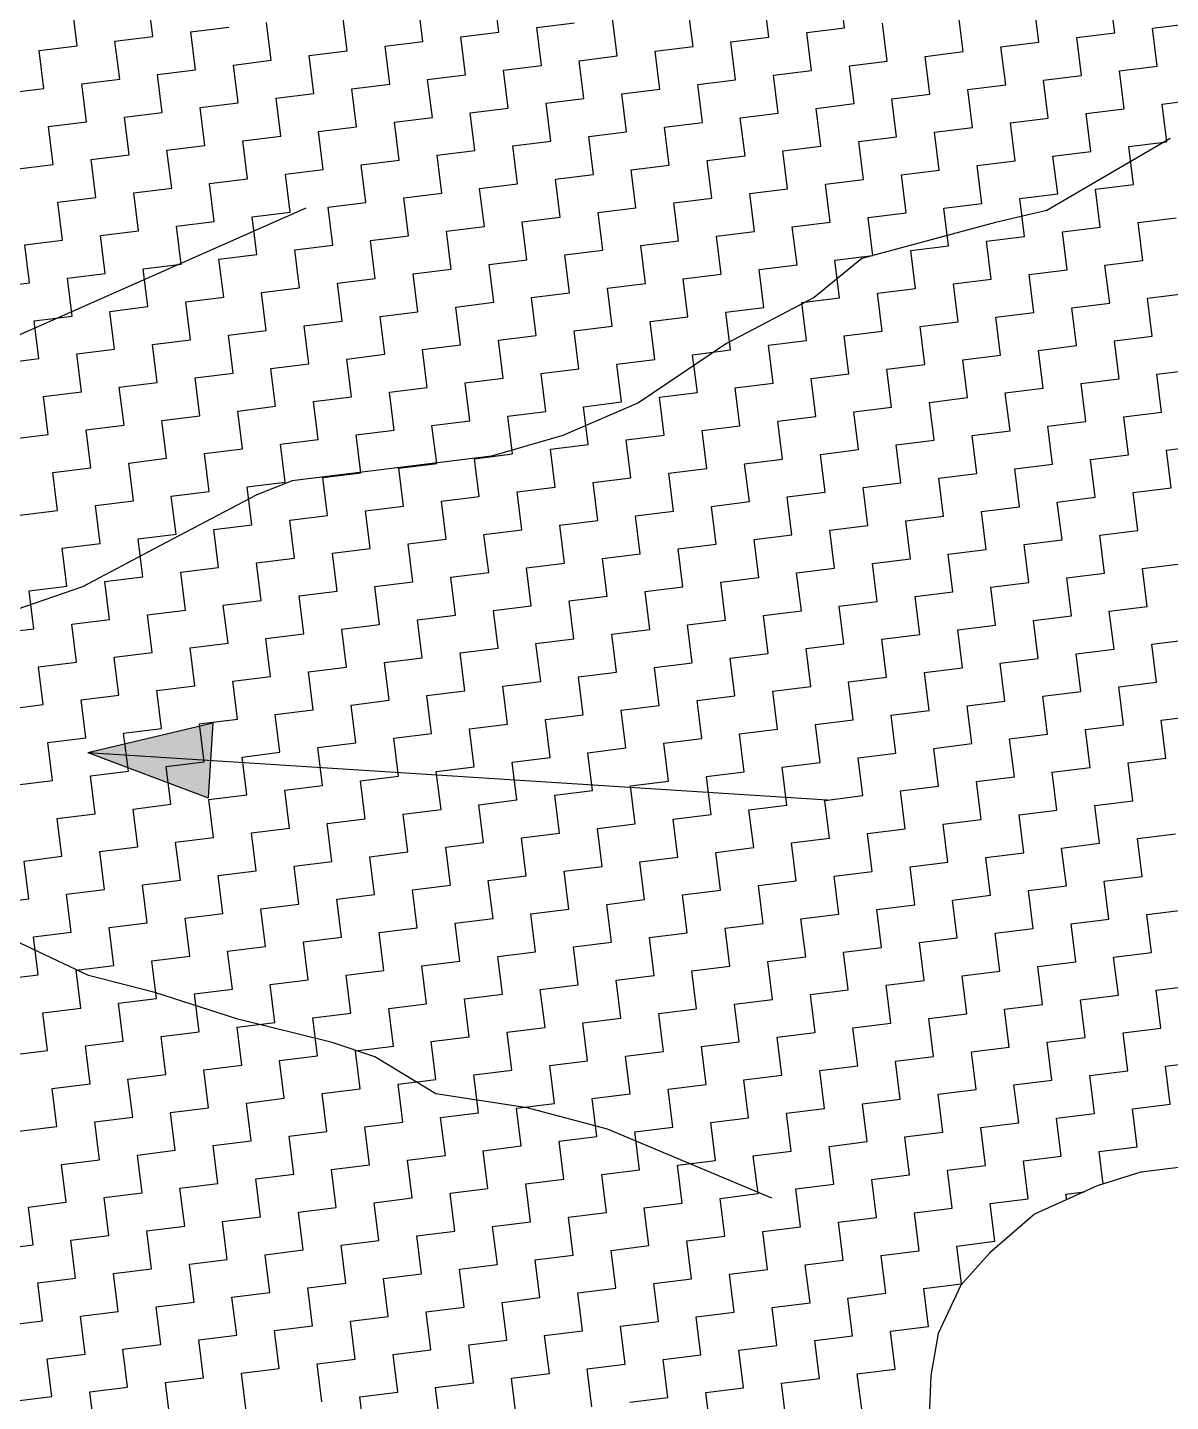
# Model space of a CAD drawing. Header units: metres. Extents: x 286056 to 292206, y 2024114 to 2027347.
# Drawn here: x 291487.5 to 291777.4, y 2026242.4 to 2026590.8 of the extents above; entities that cross this region are included whole.
import ezdxf

# ---------------------------------------------------------------- set-up
doc = ezdxf.new("R2010")
doc.units = ezdxf.units.M
doc.header["$LTSCALE"] = 0.3
doc.header["$MEASUREMENT"] = 0
doc.layers.add('LINE_WATER', color=4, linetype='Continuous')
doc.layers.add('POLY_HATCH', color=12, linetype='Continuous')

# ---------------------------------------------------------------- blocks, each defined once
blk = doc.blocks.new('13')
h = blk.add_hatch(color=256)
h.paths.add_polyline_path([(693.962, 360.019), (694.191, 361.23), (690.006, 360.768)])
h.paths.add_polyline_path([(690.006, 360.768), (693.733, 358.809), (693.962, 360.019)])
for points in [[(676.059, 370.556), (699.284, 377.568)], [(690.006, 360.768), (694.191, 361.23)], [(694.191, 361.23), (693.733, 358.809)], [(690.006, 360.768), (713.843, 356.257)], [(690.006, 360.768), (693.733, 358.809)]]:
    blk.add_lwpolyline(points)
at = {"layer": 'LINE_WATER'}
for p, q in [((727.625, 376.344), (723.328, 374.512)), ((723.328, 374.512), (721.621, 374.322)), ((721.621, 374.322), (717.134, 373.691)), ((717.134, 373.691), (715.428, 372.617)), ((715.428, 372.617), (712.394, 371.48)), ((712.394, 371.48), (709.298, 369.901)), ((709.298, 369.901), (706.706, 369.143)), ((706.706, 369.143), (704.305, 368.764)), ((697.732, 368.764), (696.531, 368.448)), ((704.305, 368.764), (697.732, 368.764)), ((696.531, 368.448), (693.182, 367.185)), ((693.182, 367.185), (690.5, 366.172)), ((690.5, 366.172), (686.076, 365.225)), ((689.132, 353.525), (687.046, 354.852)), ((691.217, 352.704), (689.132, 353.525)), ((693.809, 351.504), (691.217, 352.704)), ((696.779, 350.367), (693.809, 351.504)), ((698.106, 349.735), (696.779, 350.367)), ((699.939, 348.282), (698.106, 349.735)), ((702.846, 347.461), (699.939, 348.282)), ((705.374, 346.451), (702.846, 347.461)), ((710.43, 343.545), (705.374, 346.451))]:
    blk.add_line(p, q, dxfattribs=at)
at = {"layer": 'POLY_HATCH', "linetype": 'Continuous'}
for p, q in [((692.5, 383.75), (692.5, 385)), ((695, 383.75), (695, 385)), ((691.25, 383.75), (692.5, 383.75)), ((691.25, 382.5), (691.25, 383.75)), ((693.75, 383.75), (695, 383.75)), ((693.75, 382.5), (693.75, 383.75)), ((696.25, 383.75), (697.5, 383.75)), ((696.25, 382.5), (696.25, 383.75)), ((698.75, 382.5), (698.75, 383.75)), ((701.25, 382.5), (701.25, 383.75)), ((703.75, 382.5), (703.75, 383.75)), ((706.25, 382.5), (706.25, 383.75)), ((690, 382.5), (691.25, 382.5)), ((692.5, 382.5), (693.75, 382.5)), ((692.5, 381.25), (692.5, 382.5)), ((695, 382.5), (696.25, 382.5)), ((695, 381.25), (695, 382.5)), ((697.5, 382.5), (698.75, 382.5)), ((697.5, 381.25), (697.5, 382.5)), ((700, 382.5), (701.25, 382.5)), ((700, 381.25), (700, 382.5)), ((702.5, 382.5), (703.75, 382.5)), ((702.5, 381.25), (702.5, 382.5)), ((705, 382.5), (706.25, 382.5)), ((705, 381.25), (705, 382.5)), ((707.5, 382.5), (708.75, 382.5)), ((707.5, 381.25), (707.5, 382.5)), ((710, 381.25), (710, 382.5)), ((712.5, 381.25), (712.5, 382.5)), ((715, 381.25), (715, 382.5)), ((717.5, 381.25), (717.5, 382.5)), ((691.25, 381.25), (692.5, 381.25)), ((691.25, 380), (691.25, 381.25)), ((693.75, 381.25), (695, 381.25)), ((693.75, 380), (693.75, 381.25)), ((696.25, 381.25), (697.5, 381.25)), ((696.25, 380), (696.25, 381.25)), ((698.75, 381.25), (700, 381.25)), ((698.75, 380), (698.75, 381.25)), ((701.25, 381.25), (702.5, 381.25)), ((701.25, 380), (701.25, 381.25)), ((703.75, 381.25), (705, 381.25)), ((703.75, 380), (703.75, 381.25)), ((706.25, 381.25), (707.5, 381.25)), ((706.25, 380), (706.25, 381.25)), ((708.75, 381.25), (710, 381.25)), ((708.75, 380), (708.75, 381.25)), ((711.25, 381.25), (712.5, 381.25)), ((711.25, 380), (711.25, 381.25)), ((713.75, 381.25), (715, 381.25)), ((713.75, 380), (713.75, 381.25)), ((716.25, 381.25), (717.5, 381.25)), ((716.25, 380), (716.25, 381.25)), ((718.75, 380), (718.75, 381.25)), ((721.25, 380), (721.25, 381.25)), ((723.75, 380), (723.75, 381.25)), ((726.25, 380), (726.25, 381.25)), ((690, 380), (691.25, 380)), ((692.5, 380), (693.75, 380)), ((692.5, 378.75), (692.5, 380)), ((695, 380), (696.25, 380)), ((695, 378.75), (695, 380)), ((697.5, 380), (698.75, 380)), ((697.5, 378.75), (697.5, 380)), ((700, 380), (701.25, 380)), ((700, 378.75), (700, 380)), ((702.5, 380), (703.75, 380)), ((702.5, 378.75), (702.5, 380)), ((705, 380), (706.25, 380)), ((705, 378.75), (705, 380)), ((707.5, 380), (708.75, 380)), ((707.5, 378.75), (707.5, 380)), ((710, 380), (711.25, 380)), ((710, 378.75), (710, 380)), ((712.5, 380), (713.75, 380)), ((712.5, 378.75), (712.5, 380)), ((715, 380), (716.25, 380)), ((715, 378.75), (715, 380)), ((717.5, 380), (718.75, 380)), ((717.5, 378.75), (717.5, 380)), ((720, 380), (721.25, 380)), ((720, 378.75), (720, 380)), ((722.5, 380), (723.75, 380)), ((722.5, 378.75), (722.5, 380)), ((725, 380), (726.25, 380)), ((725, 378.75), (725, 380)), ((727.5, 380), (728.75, 380)), ((727.5, 378.75), (727.5, 380)), ((691.25, 378.75), (692.5, 378.75)), ((691.25, 377.5), (691.25, 378.75)), ((693.75, 378.75), (695, 378.75)), ((693.75, 377.5), (693.75, 378.75)), ((696.25, 378.75), (697.5, 378.75)), ((696.25, 377.5), (696.25, 378.75)), ((698.75, 378.75), (700, 378.75)), ((698.75, 377.5), (698.75, 378.75)), ((701.25, 378.75), (702.5, 378.75)), ((701.25, 377.5), (701.25, 378.75)), ((703.75, 378.75), (705, 378.75)), ((703.75, 377.5), (703.75, 378.75)), ((706.25, 378.75), (707.5, 378.75)), ((706.25, 377.5), (706.25, 378.75)), ((708.75, 378.75), (710, 378.75)), ((708.75, 377.5), (708.75, 378.75)), ((711.25, 378.75), (712.5, 378.75)), ((711.25, 377.5), (711.25, 378.75)), ((713.75, 378.75), (715, 378.75)), ((713.75, 377.5), (713.75, 378.75)), ((716.25, 378.75), (717.5, 378.75)), ((716.25, 377.5), (716.25, 378.75)), ((718.75, 378.75), (720, 378.75)), ((718.75, 377.5), (718.75, 378.75)), ((721.25, 378.75), (722.5, 378.75)), ((721.25, 377.5), (721.25, 378.75)), ((723.75, 378.75), (725, 378.75)), ((723.75, 377.5), (723.75, 378.75)), ((726.25, 378.75), (727.5, 378.75)), ((726.25, 377.5), (726.25, 378.75)), ((690, 377.5), (691.25, 377.5)), ((690, 376.25), (690, 377.5)), ((692.5, 377.5), (693.75, 377.5)), ((692.5, 376.25), (692.5, 377.5)), ((695, 377.5), (696.25, 377.5)), ((695, 376.25), (695, 377.5)), ((697.5, 377.5), (698.75, 377.5)), ((697.5, 376.25), (697.5, 377.5)), ((700, 377.5), (701.25, 377.5)), ((700, 376.25), (700, 377.5)), ((702.5, 377.5), (703.75, 377.5)), ((702.5, 376.25), (702.5, 377.5)), ((705, 377.5), (706.25, 377.5)), ((705, 376.25), (705, 377.5)), ((707.5, 377.5), (708.75, 377.5)), ((707.5, 376.25), (707.5, 377.5)), ((710, 377.5), (711.25, 377.5)), ((710, 376.25), (710, 377.5)), ((712.5, 377.5), (713.75, 377.5)), ((712.5, 376.25), (712.5, 377.5)), ((715, 377.5), (716.25, 377.5)), ((715, 376.25), (715, 377.5)), ((717.5, 377.5), (718.75, 377.5)), ((717.5, 376.25), (717.5, 377.5)), ((720, 377.5), (721.25, 377.5)), ((720, 376.25), (720, 377.5)), ((722.5, 377.5), (723.75, 377.5)), ((722.5, 376.25), (722.5, 377.5)), ((725, 377.5), (726.25, 377.5)), ((725, 376.25), (725, 377.5)), ((727.5, 377.5), (728.75, 377.5)), ((727.5, 376.25), (727.5, 377.5)), ((688.75, 376.25), (690, 376.25)), ((691.25, 376.25), (692.5, 376.25)), ((691.25, 375), (691.25, 376.25)), ((693.75, 376.25), (695, 376.25)), ((693.75, 375), (693.75, 376.25)), ((696.25, 376.25), (697.5, 376.25)), ((696.25, 375), (696.25, 376.25)), ((698.75, 376.25), (700, 376.25)), ((698.75, 375), (698.75, 376.25)), ((701.25, 376.25), (702.5, 376.25)), ((701.25, 375), (701.25, 376.25)), ((703.75, 376.25), (705, 376.25)), ((703.75, 375), (703.75, 376.25)), ((706.25, 376.25), (707.5, 376.25)), ((706.25, 375), (706.25, 376.25)), ((708.75, 376.25), (710, 376.25)), ((708.75, 375), (708.75, 376.25)), ((711.25, 376.25), (712.5, 376.25)), ((711.25, 375), (711.25, 376.25)), ((713.75, 376.25), (715, 376.25)), ((713.75, 375), (713.75, 376.25)), ((716.25, 376.25), (717.5, 376.25)), ((716.25, 375), (716.25, 376.25)), ((718.75, 376.25), (720, 376.25)), ((718.75, 375), (718.75, 376.25)), ((721.25, 376.25), (722.5, 376.25)), ((721.25, 375), (721.25, 376.25)), ((723.75, 376.25), (725, 376.25)), ((723.75, 375), (723.75, 376.25)), ((726.25, 376.25), (727.5, 376.25)), ((726.25, 375), (726.25, 376.25)), ((690, 375), (691.25, 375)), ((690, 373.75), (690, 375)), ((692.5, 375), (693.75, 375)), ((692.5, 373.75), (692.5, 375)), ((695, 375), (696.25, 375)), ((695, 373.75), (695, 375)), ((697.5, 375), (698.75, 375)), ((697.5, 373.75), (697.5, 375)), ((700, 375), (701.25, 375)), ((700, 373.75), (700, 375)), ((702.5, 375), (703.75, 375)), ((702.5, 373.75), (702.5, 375)), ((705, 375), (706.25, 375)), ((705, 373.75), (705, 375)), ((707.5, 375), (708.75, 375)), ((707.5, 373.75), (707.5, 375)), ((710, 375), (711.25, 375)), ((710, 373.75), (710, 375)), ((712.5, 375), (713.75, 375)), ((712.5, 373.75), (712.5, 375)), ((715, 375), (716.25, 375)), ((715, 373.75), (715, 375)), ((717.5, 375), (718.75, 375)), ((717.5, 373.75), (717.5, 375)), ((720, 375), (721.25, 375)), ((720, 373.75), (720, 375)), ((722.5, 375), (723.75, 375)), ((722.5, 373.75), (722.5, 375)), ((725, 375), (726.25, 375)), ((725, 373.75), (725, 375)), ((688.75, 373.75), (690, 373.75)), ((691.25, 373.75), (692.5, 373.75)), ((691.25, 372.5), (691.25, 373.75)), ((693.75, 373.75), (695, 373.75)), ((693.75, 372.5), (693.75, 373.75)), ((696.25, 373.75), (697.5, 373.75)), ((696.25, 372.5), (696.25, 373.75)), ((698.75, 373.75), (700, 373.75)), ((698.75, 372.5), (698.75, 373.75)), ((701.25, 373.75), (702.5, 373.75)), ((701.25, 372.5), (701.25, 373.75)), ((703.75, 373.75), (705, 373.75)), ((703.75, 372.5), (703.75, 373.75)), ((706.25, 373.75), (707.5, 373.75)), ((706.25, 372.5), (706.25, 373.75)), ((708.75, 373.75), (710, 373.75)), ((708.75, 372.5), (708.75, 373.75)), ((711.25, 373.75), (712.5, 373.75)), ((711.25, 372.5), (711.25, 373.75)), ((713.75, 373.75), (715, 373.75)), ((713.75, 372.5), (713.75, 373.75)), ((716.25, 373.75), (717.5, 373.75)), ((716.25, 372.5), (716.25, 373.75)), ((718.75, 373.75), (720, 373.75)), ((718.75, 372.5), (718.75, 373.75)), ((721.25, 373.75), (722.5, 373.75)), ((721.25, 372.5), (721.25, 373.75)), ((723.75, 373.75), (725, 373.75)), ((723.75, 372.5), (723.75, 373.75)), ((726.25, 373.75), (727.5, 373.75)), ((726.25, 372.5), (726.25, 373.75)), ((690, 372.5), (691.25, 372.5)), ((690, 371.25), (690, 372.5)), ((692.5, 372.5), (693.75, 372.5)), ((692.5, 371.25), (692.5, 372.5)), ((695, 372.5), (696.25, 372.5)), ((695, 371.25), (695, 372.5)), ((697.5, 372.5), (698.75, 372.5)), ((697.5, 371.25), (697.5, 372.5)), ((700, 372.5), (701.25, 372.5)), ((700, 371.25), (700, 372.5)), ((702.5, 372.5), (703.75, 372.5)), ((702.5, 371.25), (702.5, 372.5)), ((705, 372.5), (706.25, 372.5)), ((705, 371.25), (705, 372.5)), ((707.5, 372.5), (708.75, 372.5)), ((707.5, 371.25), (707.5, 372.5)), ((710, 372.5), (711.25, 372.5)), ((710, 371.25), (710, 372.5)), ((712.5, 372.5), (713.75, 372.5)), ((712.5, 371.25), (712.5, 372.5)), ((715, 372.5), (716.25, 372.5)), ((715, 371.25), (715, 372.5)), ((717.5, 372.5), (718.75, 372.5)), ((717.5, 371.25), (717.5, 372.5)), ((720, 372.5), (721.25, 372.5)), ((720, 371.25), (720, 372.5)), ((722.5, 372.5), (723.75, 372.5)), ((722.5, 371.25), (722.5, 372.5)), ((725, 372.5), (726.25, 372.5)), ((725, 371.25), (725, 372.5)), ((688.75, 371.25), (690, 371.25)), ((691.25, 371.25), (692.5, 371.25)), ((691.25, 370), (691.25, 371.25)), ((693.75, 371.25), (695, 371.25)), ((693.75, 370), (693.75, 371.25)), ((696.25, 371.25), (697.5, 371.25)), ((696.25, 370), (696.25, 371.25)), ((698.75, 371.25), (700, 371.25)), ((698.75, 370), (698.75, 371.25)), ((701.25, 371.25), (702.5, 371.25)), ((701.25, 370), (701.25, 371.25)), ((703.75, 371.25), (705, 371.25)), ((703.75, 370), (703.75, 371.25)), ((706.25, 371.25), (707.5, 371.25)), ((706.25, 370), (706.25, 371.25)), ((708.75, 371.25), (710, 371.25)), ((708.75, 370), (708.75, 371.25)), ((711.25, 371.25), (712.5, 371.25)), ((711.25, 370), (711.25, 371.25)), ((713.75, 371.25), (715, 371.25)), ((713.75, 370), (713.75, 371.25)), ((716.25, 371.25), (717.5, 371.25)), ((716.25, 370), (716.25, 371.25)), ((718.75, 371.25), (720, 371.25)), ((718.75, 370), (718.75, 371.25)), ((721.25, 371.25), (722.5, 371.25)), ((721.25, 370), (721.25, 371.25)), ((723.75, 371.25), (725, 371.25)), ((723.75, 370), (723.75, 371.25)), ((726.25, 371.25), (727.5, 371.25)), ((726.25, 370), (726.25, 371.25)), ((690, 370), (691.25, 370)), ((690, 368.75), (690, 370)), ((692.5, 370), (693.75, 370)), ((692.5, 368.75), (692.5, 370)), ((695, 370), (696.25, 370)), ((695, 368.75), (695, 370)), ((697.5, 370), (698.75, 370)), ((697.5, 368.75), (697.5, 370)), ((700, 370), (701.25, 370)), ((700, 368.75), (700, 370)), ((702.5, 370), (703.75, 370)), ((702.5, 368.75), (702.5, 370)), ((705, 370), (706.25, 370)), ((705, 368.75), (705, 370)), ((707.5, 370), (708.75, 370)), ((707.5, 368.75), (707.5, 370)), ((710, 370), (711.25, 370)), ((710, 368.75), (710, 370)), ((712.5, 370), (713.75, 370)), ((712.5, 368.75), (712.5, 370)), ((715, 370), (716.25, 370)), ((715, 368.75), (715, 370)), ((717.5, 370), (718.75, 370)), ((717.5, 368.75), (717.5, 370)), ((720, 370), (721.25, 370)), ((720, 368.75), (720, 370)), ((722.5, 370), (723.75, 370)), ((722.5, 368.75), (722.5, 370)), ((725, 370), (726.25, 370)), ((725, 368.75), (725, 370)), ((688.75, 368.75), (690, 368.75)), ((691.25, 368.75), (692.5, 368.75)), ((691.25, 367.5), (691.25, 368.75)), ((693.75, 368.75), (695, 368.75)), ((693.75, 367.5), (693.75, 368.75)), ((696.25, 368.75), (697.5, 368.75)), ((696.25, 367.5), (696.25, 368.75)), ((698.75, 368.75), (700, 368.75)), ((698.75, 367.5), (698.75, 368.75)), ((701.25, 368.75), (702.5, 368.75)), ((701.25, 367.5), (701.25, 368.75)), ((703.75, 368.75), (705, 368.75)), ((703.75, 367.5), (703.75, 368.75)), ((706.25, 368.75), (707.5, 368.75)), ((706.25, 367.5), (706.25, 368.75)), ((708.75, 368.75), (710, 368.75)), ((708.75, 367.5), (708.75, 368.75)), ((711.25, 368.75), (712.5, 368.75)), ((711.25, 367.5), (711.25, 368.75)), ((713.75, 368.75), (715, 368.75)), ((713.75, 367.5), (713.75, 368.75)), ((716.25, 368.75), (717.5, 368.75)), ((716.25, 367.5), (716.25, 368.75)), ((718.75, 368.75), (720, 368.75)), ((718.75, 367.5), (718.75, 368.75)), ((721.25, 368.75), (722.5, 368.75)), ((721.25, 367.5), (721.25, 368.75)), ((723.75, 368.75), (725, 368.75)), ((723.75, 367.5), (723.75, 368.75)), ((726.25, 368.75), (727.5, 368.75)), ((726.25, 367.5), (726.25, 368.75)), ((690, 367.5), (691.25, 367.5)), ((690, 366.25), (690, 367.5)), ((692.5, 367.5), (693.75, 367.5)), ((692.5, 366.25), (692.5, 367.5)), ((695, 367.5), (696.25, 367.5)), ((695, 366.25), (695, 367.5)), ((697.5, 367.5), (698.75, 367.5)), ((697.5, 366.25), (697.5, 367.5)), ((700, 367.5), (701.25, 367.5)), ((700, 366.25), (700, 367.5)), ((702.5, 367.5), (703.75, 367.5)), ((702.5, 366.25), (702.5, 367.5)), ((705, 367.5), (706.25, 367.5)), ((705, 366.25), (705, 367.5)), ((707.5, 367.5), (708.75, 367.5)), ((707.5, 366.25), (707.5, 367.5)), ((710, 367.5), (711.25, 367.5)), ((710, 366.25), (710, 367.5)), ((712.5, 367.5), (713.75, 367.5)), ((712.5, 366.25), (712.5, 367.5)), ((715, 367.5), (716.25, 367.5)), ((715, 366.25), (715, 367.5)), ((717.5, 367.5), (718.75, 367.5)), ((717.5, 366.25), (717.5, 367.5)), ((720, 367.5), (721.25, 367.5)), ((720, 366.25), (720, 367.5)), ((722.5, 367.5), (723.75, 367.5)), ((722.5, 366.25), (722.5, 367.5)), ((725, 367.5), (726.25, 367.5)), ((725, 366.25), (725, 367.5)), ((688.75, 366.25), (690, 366.25)), ((688.75, 365), (688.75, 366.25)), ((691.25, 366.25), (692.5, 366.25)), ((691.25, 365), (691.25, 366.25)), ((693.75, 366.25), (695, 366.25)), ((693.75, 365), (693.75, 366.25)), ((696.25, 366.25), (697.5, 366.25)), ((696.25, 365), (696.25, 366.25)), ((698.75, 366.25), (700, 366.25)), ((698.75, 365), (698.75, 366.25)), ((701.25, 366.25), (702.5, 366.25)), ((701.25, 365), (701.25, 366.25)), ((703.75, 366.25), (705, 366.25)), ((703.75, 365), (703.75, 366.25)), ((706.25, 366.25), (707.5, 366.25)), ((706.25, 365), (706.25, 366.25)), ((708.75, 366.25), (710, 366.25)), ((708.75, 365), (708.75, 366.25)), ((711.25, 366.25), (712.5, 366.25)), ((711.25, 365), (711.25, 366.25)), ((713.75, 366.25), (715, 366.25)), ((713.75, 365), (713.75, 366.25)), ((716.25, 366.25), (717.5, 366.25)), ((716.25, 365), (716.25, 366.25)), ((718.75, 366.25), (720, 366.25)), ((718.75, 365), (718.75, 366.25)), ((721.25, 366.25), (722.5, 366.25)), ((721.25, 365), (721.25, 366.25)), ((723.75, 366.25), (725, 366.25)), ((723.75, 365), (723.75, 366.25)), ((726.25, 366.25), (727.5, 366.25)), ((726.25, 365), (726.25, 366.25)), ((687.5, 365), (688.75, 365)), ((690, 365), (691.25, 365)), ((690, 363.75), (690, 365)), ((692.5, 365), (693.75, 365)), ((692.5, 363.75), (692.5, 365)), ((695, 365), (696.25, 365)), ((695, 363.75), (695, 365)), ((697.5, 365), (698.75, 365)), ((697.5, 363.75), (697.5, 365)), ((700, 365), (701.25, 365)), ((700, 363.75), (700, 365)), ((702.5, 365), (703.75, 365)), ((702.5, 363.75), (702.5, 365)), ((705, 365), (706.25, 365)), ((705, 363.75), (705, 365)), ((707.5, 365), (708.75, 365)), ((707.5, 363.75), (707.5, 365)), ((710, 365), (711.25, 365)), ((710, 363.75), (710, 365)), ((712.5, 365), (713.75, 365)), ((712.5, 363.75), (712.5, 365)), ((715, 365), (716.25, 365)), ((715, 363.75), (715, 365)), ((717.5, 365), (718.75, 365)), ((717.5, 363.75), (717.5, 365)), ((720, 365), (721.25, 365)), ((720, 363.75), (720, 365)), ((722.5, 365), (723.75, 365)), ((722.5, 363.75), (722.5, 365)), ((725, 365), (726.25, 365)), ((725, 363.75), (725, 365)), ((688.75, 363.75), (690, 363.75)), ((688.75, 362.5), (688.75, 363.75)), ((691.25, 363.75), (692.5, 363.75)), ((691.25, 362.5), (691.25, 363.75)), ((693.75, 363.75), (695, 363.75)), ((693.75, 362.5), (693.75, 363.75)), ((696.25, 363.75), (697.5, 363.75)), ((696.25, 362.5), (696.25, 363.75)), ((698.75, 363.75), (700, 363.75)), ((698.75, 362.5), (698.75, 363.75)), ((701.25, 363.75), (702.5, 363.75)), ((701.25, 362.5), (701.25, 363.75)), ((703.75, 363.75), (705, 363.75)), ((703.75, 362.5), (703.75, 363.75)), ((706.25, 363.75), (707.5, 363.75)), ((706.25, 362.5), (706.25, 363.75)), ((708.75, 363.75), (710, 363.75)), ((708.75, 362.5), (708.75, 363.75)), ((711.25, 363.75), (712.5, 363.75)), ((711.25, 362.5), (711.25, 363.75)), ((713.75, 363.75), (715, 363.75)), ((713.75, 362.5), (713.75, 363.75)), ((716.25, 363.75), (717.5, 363.75)), ((716.25, 362.5), (716.25, 363.75)), ((718.75, 363.75), (720, 363.75)), ((718.75, 362.5), (718.75, 363.75)), ((721.25, 363.75), (722.5, 363.75)), ((721.25, 362.5), (721.25, 363.75)), ((723.75, 363.75), (725, 363.75)), ((723.75, 362.5), (723.75, 363.75)), ((687.5, 362.5), (688.75, 362.5)), ((690, 362.5), (691.25, 362.5)), ((690, 361.25), (690, 362.5)), ((692.5, 362.5), (693.75, 362.5)), ((692.5, 361.25), (692.5, 362.5)), ((695, 362.5), (696.25, 362.5)), ((695, 361.25), (695, 362.5)), ((697.5, 362.5), (698.75, 362.5)), ((697.5, 361.25), (697.5, 362.5)), ((700, 362.5), (701.25, 362.5)), ((700, 361.25), (700, 362.5)), ((702.5, 362.5), (703.75, 362.5)), ((702.5, 361.25), (702.5, 362.5)), ((705, 362.5), (706.25, 362.5)), ((705, 361.25), (705, 362.5)), ((707.5, 362.5), (708.75, 362.5)), ((707.5, 361.25), (707.5, 362.5)), ((710, 362.5), (711.25, 362.5)), ((710, 361.25), (710, 362.5)), ((712.5, 362.5), (713.75, 362.5)), ((712.5, 361.25), (712.5, 362.5)), ((715, 362.5), (716.25, 362.5)), ((715, 361.25), (715, 362.5)), ((717.5, 362.5), (718.75, 362.5)), ((717.5, 361.25), (717.5, 362.5)), ((720, 362.5), (721.25, 362.5)), ((720, 361.25), (720, 362.5)), ((722.5, 362.5), (723.75, 362.5)), ((722.5, 361.25), (722.5, 362.5)), ((725, 362.5), (726.25, 362.5)), ((725, 361.25), (725, 362.5)), ((688.75, 361.25), (690, 361.25)), ((688.75, 360), (688.75, 361.25)), ((691.25, 361.25), (692.5, 361.25)), ((691.25, 360), (691.25, 361.25)), ((693.75, 361.25), (695, 361.25)), ((693.75, 360), (693.75, 361.25)), ((696.25, 361.25), (697.5, 361.25)), ((696.25, 360), (696.25, 361.25)), ((698.75, 361.25), (700, 361.25)), ((698.75, 360), (698.75, 361.25)), ((701.25, 361.25), (702.5, 361.25)), ((701.25, 360), (701.25, 361.25)), ((703.75, 361.25), (705, 361.25)), ((703.75, 360), (703.75, 361.25)), ((706.25, 361.25), (707.5, 361.25)), ((706.25, 360), (706.25, 361.25)), ((708.75, 361.25), (710, 361.25)), ((708.75, 360), (708.75, 361.25)), ((711.25, 361.25), (712.5, 361.25)), ((711.25, 360), (711.25, 361.25)), ((713.75, 361.25), (715, 361.25)), ((713.75, 360), (713.75, 361.25)), ((716.25, 361.25), (717.5, 361.25)), ((716.25, 360), (716.25, 361.25)), ((718.75, 361.25), (720, 361.25)), ((718.75, 360), (718.75, 361.25)), ((721.25, 361.25), (722.5, 361.25)), ((721.25, 360), (721.25, 361.25)), ((723.75, 361.25), (725, 361.25)), ((723.75, 360), (723.75, 361.25)), ((687.5, 360), (688.75, 360)), ((690, 360), (691.25, 360)), ((690, 358.75), (690, 360)), ((692.5, 360), (693.75, 360)), ((692.5, 358.75), (692.5, 360)), ((695, 360), (696.25, 360)), ((695, 358.75), (695, 360)), ((697.5, 360), (698.75, 360)), ((697.5, 358.75), (697.5, 360)), ((700, 360), (701.25, 360)), ((700, 358.75), (700, 360)), ((702.5, 360), (703.75, 360)), ((702.5, 358.75), (702.5, 360)), ((705, 360), (706.25, 360)), ((705, 358.75), (705, 360)), ((707.5, 360), (708.75, 360)), ((707.5, 358.75), (707.5, 360)), ((710, 360), (711.25, 360)), ((710, 358.75), (710, 360)), ((712.5, 360), (713.75, 360)), ((712.5, 358.75), (712.5, 360)), ((715, 360), (716.25, 360)), ((715, 358.75), (715, 360)), ((717.5, 360), (718.75, 360)), ((717.5, 358.75), (717.5, 360)), ((720, 360), (721.25, 360)), ((720, 358.75), (720, 360)), ((722.5, 360), (723.75, 360)), ((722.5, 358.75), (722.5, 360)), ((725, 360), (726.25, 360)), ((725, 358.75), (725, 360)), ((688.75, 358.75), (690, 358.75)), ((688.75, 357.5), (688.75, 358.75)), ((691.25, 358.75), (692.5, 358.75)), ((691.25, 357.5), (691.25, 358.75)), ((693.75, 358.75), (695, 358.75)), ((693.75, 357.5), (693.75, 358.75)), ((696.25, 358.75), (697.5, 358.75)), ((696.25, 357.5), (696.25, 358.75)), ((698.75, 358.75), (700, 358.75)), ((698.75, 357.5), (698.75, 358.75)), ((701.25, 358.75), (702.5, 358.75)), ((701.25, 357.5), (701.25, 358.75)), ((703.75, 358.75), (705, 358.75)), ((703.75, 357.5), (703.75, 358.75)), ((706.25, 358.75), (707.5, 358.75)), ((706.25, 357.5), (706.25, 358.75)), ((708.75, 358.75), (710, 358.75)), ((708.75, 357.5), (708.75, 358.75)), ((711.25, 358.75), (712.5, 358.75)), ((711.25, 357.5), (711.25, 358.75)), ((713.75, 358.75), (715, 358.75)), ((713.75, 357.5), (713.75, 358.75)), ((716.25, 358.75), (717.5, 358.75)), ((716.25, 357.5), (716.25, 358.75)), ((718.75, 358.75), (720, 358.75)), ((718.75, 357.5), (718.75, 358.75)), ((721.25, 358.75), (722.5, 358.75)), ((721.25, 357.5), (721.25, 358.75)), ((723.75, 358.75), (725, 358.75)), ((723.75, 357.5), (723.75, 358.75)), ((687.5, 357.5), (688.75, 357.5)), ((687.5, 356.25), (687.5, 357.5)), ((690, 357.5), (691.25, 357.5)), ((690, 356.25), (690, 357.5)), ((692.5, 357.5), (693.75, 357.5)), ((692.5, 356.25), (692.5, 357.5)), ((695, 357.5), (696.25, 357.5)), ((695, 356.25), (695, 357.5)), ((697.5, 357.5), (698.75, 357.5)), ((697.5, 356.25), (697.5, 357.5)), ((700, 357.5), (701.25, 357.5)), ((700, 356.25), (700, 357.5)), ((702.5, 357.5), (703.75, 357.5)), ((702.5, 356.25), (702.5, 357.5)), ((705, 357.5), (706.25, 357.5)), ((705, 356.25), (705, 357.5)), ((707.5, 357.5), (708.75, 357.5)), ((707.5, 356.25), (707.5, 357.5)), ((710, 357.5), (711.25, 357.5)), ((710, 356.25), (710, 357.5)), ((712.5, 357.5), (713.75, 357.5)), ((712.5, 356.25), (712.5, 357.5)), ((715, 357.5), (716.25, 357.5)), ((715, 356.25), (715, 357.5)), ((717.5, 357.5), (718.75, 357.5)), ((717.5, 356.25), (717.5, 357.5)), ((720, 357.5), (721.25, 357.5)), ((720, 356.25), (720, 357.5)), ((722.5, 357.5), (723.75, 357.5)), ((722.5, 356.25), (722.5, 357.5)), ((725, 357.5), (726.25, 357.5)), ((725, 356.25), (725, 357.5)), ((686.25, 356.25), (687.5, 356.25)), ((688.75, 356.25), (690, 356.25)), ((688.75, 355), (688.75, 356.25)), ((691.25, 356.25), (692.5, 356.25)), ((691.25, 355), (691.25, 356.25)), ((693.75, 356.25), (695, 356.25)), ((693.75, 355), (693.75, 356.25)), ((696.25, 356.25), (697.5, 356.25)), ((696.25, 355), (696.25, 356.25)), ((698.75, 356.25), (700, 356.25)), ((698.75, 355), (698.75, 356.25)), ((701.25, 356.25), (702.5, 356.25)), ((701.25, 355), (701.25, 356.25)), ((703.75, 356.25), (705, 356.25)), ((703.75, 355), (703.75, 356.25)), ((706.25, 356.25), (707.5, 356.25)), ((706.25, 355), (706.25, 356.25)), ((708.75, 356.25), (710, 356.25)), ((708.75, 355), (708.75, 356.25)), ((711.25, 356.25), (712.5, 356.25)), ((711.25, 355), (711.25, 356.25)), ((713.75, 356.25), (715, 356.25)), ((713.75, 355), (713.75, 356.25)), ((716.25, 356.25), (717.5, 356.25)), ((716.25, 355), (716.25, 356.25)), ((718.75, 356.25), (720, 356.25)), ((718.75, 355), (718.75, 356.25)), ((721.25, 356.25), (722.5, 356.25)), ((721.25, 355), (721.25, 356.25)), ((723.75, 356.25), (725, 356.25)), ((723.75, 355), (723.75, 356.25)), ((687.5, 355), (688.75, 355)), ((687.5, 353.75), (687.5, 355)), ((690, 355), (691.25, 355)), ((690, 353.75), (690, 355)), ((692.5, 355), (693.75, 355)), ((692.5, 353.75), (692.5, 355)), ((695, 355), (696.25, 355)), ((695, 353.75), (695, 355)), ((697.5, 355), (698.75, 355)), ((697.5, 353.75), (697.5, 355)), ((700, 355), (701.25, 355)), ((700, 353.75), (700, 355)), ((702.5, 355), (703.75, 355)), ((702.5, 353.75), (702.5, 355)), ((705, 355), (706.25, 355)), ((705, 353.75), (705, 355)), ((707.5, 355), (708.75, 355)), ((707.5, 353.75), (707.5, 355)), ((710, 355), (711.25, 355)), ((710, 353.75), (710, 355)), ((712.5, 355), (713.75, 355)), ((712.5, 353.75), (712.5, 355)), ((715, 355), (716.25, 355)), ((715, 353.75), (715, 355)), ((717.5, 355), (718.75, 355)), ((717.5, 353.75), (717.5, 355)), ((720, 355), (721.25, 355)), ((720, 353.75), (720, 355)), ((722.5, 355), (723.75, 355)), ((722.5, 353.75), (722.5, 355)), ((686.25, 353.75), (687.5, 353.75)), ((688.75, 353.75), (690, 353.75)), ((688.75, 352.5), (688.75, 353.75)), ((691.25, 353.75), (692.5, 353.75)), ((691.25, 352.5), (691.25, 353.75)), ((693.75, 353.75), (695, 353.75)), ((693.75, 352.5), (693.75, 353.75)), ((696.25, 353.75), (697.5, 353.75)), ((696.25, 352.5), (696.25, 353.75)), ((698.75, 353.75), (700, 353.75)), ((698.75, 352.5), (698.75, 353.75)), ((701.25, 353.75), (702.5, 353.75)), ((701.25, 352.5), (701.25, 353.75)), ((703.75, 353.75), (705, 353.75)), ((703.75, 352.5), (703.75, 353.75)), ((706.25, 353.75), (707.5, 353.75)), ((706.25, 352.5), (706.25, 353.75)), ((708.75, 353.75), (710, 353.75)), ((708.75, 352.5), (708.75, 353.75)), ((711.25, 353.75), (712.5, 353.75)), ((711.25, 352.5), (711.25, 353.75)), ((713.75, 353.75), (715, 353.75)), ((713.75, 352.5), (713.75, 353.75)), ((716.25, 353.75), (717.5, 353.75)), ((716.25, 352.5), (716.25, 353.75)), ((718.75, 353.75), (720, 353.75)), ((718.75, 352.5), (718.75, 353.75)), ((721.25, 353.75), (722.5, 353.75)), ((721.25, 352.5), (721.25, 353.75)), ((723.75, 353.75), (725, 353.75)), ((723.75, 352.5), (723.75, 353.75)), ((687.5, 352.5), (688.75, 352.5)), ((687.5, 351.25), (687.5, 352.5)), ((690, 352.5), (691.25, 352.5)), ((690, 351.25), (690, 352.5)), ((692.5, 352.5), (693.75, 352.5)), ((692.5, 351.25), (692.5, 352.5)), ((695, 352.5), (696.25, 352.5)), ((695, 351.25), (695, 352.5)), ((697.5, 352.5), (698.75, 352.5)), ((697.5, 351.25), (697.5, 352.5)), ((700, 352.5), (701.25, 352.5)), ((700, 351.25), (700, 352.5)), ((702.5, 352.5), (703.75, 352.5)), ((702.5, 351.25), (702.5, 352.5)), ((705, 352.5), (706.25, 352.5)), ((705, 351.25), (705, 352.5)), ((707.5, 352.5), (708.75, 352.5)), ((707.5, 351.25), (707.5, 352.5)), ((710, 352.5), (711.25, 352.5)), ((710, 351.25), (710, 352.5)), ((712.5, 352.5), (713.75, 352.5)), ((712.5, 351.25), (712.5, 352.5)), ((715, 352.5), (716.25, 352.5)), ((715, 351.25), (715, 352.5)), ((717.5, 352.5), (718.75, 352.5)), ((717.5, 351.25), (717.5, 352.5)), ((720, 352.5), (721.25, 352.5)), ((720, 351.25), (720, 352.5)), ((722.5, 352.5), (723.75, 352.5)), ((722.5, 351.25), (722.5, 352.5)), ((686.25, 351.25), (687.5, 351.25)), ((688.75, 351.25), (690, 351.25)), ((688.75, 350), (688.75, 351.25)), ((691.25, 351.25), (692.5, 351.25)), ((691.25, 350), (691.25, 351.25)), ((693.75, 351.25), (695, 351.25)), ((693.75, 350), (693.75, 351.25)), ((696.25, 351.25), (697.5, 351.25)), ((696.25, 350), (696.25, 351.25)), ((698.75, 351.25), (700, 351.25)), ((698.75, 350), (698.75, 351.25)), ((701.25, 351.25), (702.5, 351.25)), ((701.25, 350), (701.25, 351.25)), ((703.75, 351.25), (705, 351.25)), ((703.75, 350), (703.75, 351.25)), ((706.25, 351.25), (707.5, 351.25)), ((706.25, 350), (706.25, 351.25)), ((708.75, 351.25), (710, 351.25)), ((708.75, 350), (708.75, 351.25)), ((711.25, 351.25), (712.5, 351.25)), ((711.25, 350), (711.25, 351.25)), ((713.75, 351.25), (715, 351.25)), ((713.75, 350), (713.75, 351.25)), ((716.25, 351.25), (717.5, 351.25)), ((716.25, 350), (716.25, 351.25)), ((718.75, 351.25), (720, 351.25)), ((718.75, 350), (718.75, 351.25)), ((721.25, 351.25), (722.5, 351.25)), ((721.25, 350), (721.25, 351.25)), ((723.75, 351.25), (725, 351.25)), ((723.75, 350), (723.75, 351.25)), ((687.5, 350), (688.75, 350)), ((687.5, 348.75), (687.5, 350)), ((690, 350), (691.25, 350)), ((690, 348.75), (690, 350)), ((692.5, 350), (693.75, 350)), ((692.5, 348.75), (692.5, 350)), ((695, 350), (696.25, 350)), ((695, 348.75), (695, 350)), ((697.5, 350), (698.75, 350)), ((697.5, 348.75), (697.5, 350)), ((700, 350), (701.25, 350)), ((700, 348.75), (700, 350)), ((702.5, 350), (703.75, 350)), ((702.5, 348.75), (702.5, 350)), ((705, 350), (706.25, 350)), ((705, 348.75), (705, 350)), ((707.5, 350), (708.75, 350)), ((707.5, 348.75), (707.5, 350)), ((710, 350), (711.25, 350)), ((710, 348.75), (710, 350)), ((712.5, 350), (713.75, 350)), ((712.5, 348.75), (712.5, 350)), ((715, 350), (716.25, 350)), ((715, 348.75), (715, 350)), ((717.5, 350), (718.75, 350)), ((717.5, 348.75), (717.5, 350)), ((720, 350), (721.25, 350)), ((720, 348.75), (720, 350)), ((722.5, 350), (723.75, 350)), ((722.5, 348.75), (722.5, 350)), ((686.25, 348.75), (687.5, 348.75)), ((688.75, 348.75), (690, 348.75)), ((688.75, 347.5), (688.75, 348.75)), ((691.25, 348.75), (692.5, 348.75)), ((691.25, 347.5), (691.25, 348.75)), ((693.75, 348.75), (695, 348.75)), ((693.75, 347.5), (693.75, 348.75)), ((696.25, 348.75), (697.5, 348.75)), ((696.25, 347.5), (696.25, 348.75)), ((698.75, 348.75), (700, 348.75)), ((698.75, 347.5), (698.75, 348.75)), ((701.25, 348.75), (702.5, 348.75)), ((701.25, 347.5), (701.25, 348.75)), ((703.75, 348.75), (705, 348.75)), ((703.75, 347.5), (703.75, 348.75)), ((706.25, 348.75), (707.5, 348.75)), ((706.25, 347.5), (706.25, 348.75)), ((708.75, 348.75), (710, 348.75)), ((708.75, 347.5), (708.75, 348.75)), ((711.25, 348.75), (712.5, 348.75)), ((711.25, 347.5), (711.25, 348.75)), ((713.75, 348.75), (715, 348.75)), ((713.75, 347.5), (713.75, 348.75)), ((716.25, 348.75), (717.5, 348.75)), ((716.25, 347.5), (716.25, 348.75)), ((718.75, 348.75), (720, 348.75)), ((718.75, 347.5), (718.75, 348.75)), ((721.25, 348.75), (722.5, 348.75)), ((721.25, 347.5), (721.25, 348.75)), ((723.75, 348.75), (725, 348.75)), ((723.75, 347.5), (723.75, 348.75)), ((687.5, 347.5), (688.75, 347.5)), ((687.5, 346.25), (687.5, 347.5)), ((690, 347.5), (691.25, 347.5)), ((690, 346.25), (690, 347.5)), ((692.5, 347.5), (693.75, 347.5)), ((692.5, 346.25), (692.5, 347.5)), ((695, 347.5), (696.25, 347.5)), ((695, 346.25), (695, 347.5)), ((697.5, 347.5), (698.75, 347.5)), ((697.5, 346.25), (697.5, 347.5)), ((700, 347.5), (701.25, 347.5)), ((700, 346.25), (700, 347.5)), ((702.5, 347.5), (703.75, 347.5)), ((702.5, 346.25), (702.5, 347.5)), ((705, 347.5), (706.25, 347.5)), ((705, 346.25), (705, 347.5)), ((707.5, 347.5), (708.75, 347.5)), ((707.5, 346.25), (707.5, 347.5)), ((710, 347.5), (711.25, 347.5)), ((710, 346.25), (710, 347.5)), ((712.5, 347.5), (713.75, 347.5)), ((712.5, 346.25), (712.5, 347.5)), ((715, 347.5), (716.25, 347.5)), ((715, 346.25), (715, 347.5)), ((717.5, 347.5), (718.75, 347.5)), ((717.5, 346.25), (717.5, 347.5)), ((720, 347.5), (721.25, 347.5)), ((720, 346.25), (720, 347.5)), ((722.5, 347.5), (723.75, 347.5)), ((722.5, 346.25), (722.5, 347.5)), ((686.25, 346.25), (687.5, 346.25)), ((686.25, 345), (686.25, 346.25)), ((688.75, 346.25), (690, 346.25)), ((688.75, 345), (688.75, 346.25)), ((691.25, 346.25), (692.5, 346.25)), ((691.25, 345), (691.25, 346.25)), ((693.75, 346.25), (695, 346.25)), ((693.75, 345), (693.75, 346.25)), ((696.25, 346.25), (697.5, 346.25)), ((696.25, 345), (696.25, 346.25)), ((698.75, 346.25), (700, 346.25)), ((698.75, 345), (698.75, 346.25)), ((701.25, 346.25), (702.5, 346.25)), ((701.25, 345), (701.25, 346.25)), ((703.75, 346.25), (705, 346.25)), ((703.75, 345), (703.75, 346.25)), ((706.25, 346.25), (707.5, 346.25)), ((706.25, 345), (706.25, 346.25)), ((708.75, 346.25), (710, 346.25)), ((708.75, 345), (708.75, 346.25)), ((711.25, 346.25), (712.5, 346.25)), ((711.25, 345), (711.25, 346.25)), ((713.75, 346.25), (715, 346.25)), ((713.75, 345), (713.75, 346.25)), ((716.25, 346.25), (717.5, 346.25)), ((716.25, 345), (716.25, 346.25)), ((718.75, 346.25), (720, 346.25)), ((718.75, 345), (718.75, 346.25)), ((721.25, 346.25), (722.5, 346.25)), ((721.25, 345), (721.25, 346.25)), ((723.75, 346.25), (725, 346.25)), ((723.75, 345), (723.75, 346.25)), ((685, 345), (686.25, 345)), ((687.5, 345), (688.75, 345)), ((687.5, 343.75), (687.5, 345)), ((690, 345), (691.25, 345)), ((690, 343.75), (690, 345)), ((692.5, 345), (693.75, 345)), ((692.5, 343.75), (692.5, 345)), ((695, 345), (696.25, 345)), ((695, 343.75), (695, 345)), ((697.5, 345), (698.75, 345)), ((697.5, 343.75), (697.5, 345)), ((700, 345), (701.25, 345)), ((700, 343.75), (700, 345)), ((702.5, 345), (703.75, 345)), ((702.5, 343.75), (702.5, 345)), ((705, 345), (706.25, 345)), ((705, 343.75), (705, 345)), ((707.5, 345), (708.75, 345)), ((707.5, 343.75), (707.5, 345)), ((710, 345), (711.25, 345)), ((710, 343.75), (710, 345)), ((712.5, 345), (713.75, 345)), ((712.5, 343.75), (712.5, 345)), ((715, 345), (716.25, 345)), ((715, 343.75), (715, 345)), ((717.5, 345), (718.75, 345)), ((717.5, 343.75), (717.5, 345)), ((720, 345), (721.25, 345)), ((720, 343.75), (720, 345)), ((722.5, 345), (723.75, 345)), ((722.5, 343.75), (722.5, 345)), ((686.25, 343.75), (687.5, 343.75)), ((686.25, 342.5), (686.25, 343.75)), ((688.75, 343.75), (690, 343.75)), ((688.75, 342.5), (688.75, 343.75)), ((691.25, 343.75), (692.5, 343.75)), ((691.25, 342.5), (691.25, 343.75)), ((693.75, 343.75), (695, 343.75)), ((693.75, 342.5), (693.75, 343.75)), ((696.25, 343.75), (697.5, 343.75)), ((696.25, 342.5), (696.25, 343.75)), ((698.75, 343.75), (700, 343.75)), ((698.75, 342.5), (698.75, 343.75)), ((701.25, 343.75), (702.5, 343.75)), ((701.25, 342.5), (701.25, 343.75)), ((703.75, 343.75), (705, 343.75)), ((703.75, 342.5), (703.75, 343.75)), ((706.25, 343.75), (707.5, 343.75)), ((706.25, 342.5), (706.25, 343.75)), ((708.75, 343.75), (710, 343.75)), ((708.75, 342.5), (708.75, 343.75)), ((711.25, 343.75), (712.5, 343.75)), ((711.25, 342.5), (711.25, 343.75)), ((713.75, 343.75), (715, 343.75)), ((713.75, 342.5), (713.75, 343.75)), ((716.25, 343.75), (717.5, 343.75)), ((716.25, 342.5), (716.25, 343.75)), ((718.75, 343.75), (720, 343.75)), ((718.75, 342.5), (718.75, 343.75)), ((721.25, 343.75), (722.5, 343.75)), ((721.25, 342.673), (721.25, 343.75)), ((685, 342.5), (686.25, 342.5)), ((687.5, 342.5), (688.75, 342.5)), ((687.5, 341.25), (687.5, 342.5)), ((690, 342.5), (691.25, 342.5)), ((690, 341.25), (690, 342.5)), ((692.5, 342.5), (693.75, 342.5)), ((692.5, 341.25), (692.5, 342.5)), ((695, 342.5), (696.25, 342.5)), ((695, 341.25), (695, 342.5)), ((697.5, 342.5), (698.75, 342.5)), ((697.5, 341.25), (697.5, 342.5)), ((700, 342.5), (701.25, 342.5)), ((700, 341.25), (700, 342.5)), ((702.5, 342.5), (703.75, 342.5)), ((702.5, 341.25), (702.5, 342.5)), ((705, 342.5), (706.25, 342.5)), ((705, 341.25), (705, 342.5)), ((707.5, 342.5), (708.75, 342.5)), ((707.5, 341.25), (707.5, 342.5)), ((710, 342.5), (711.25, 342.5)), ((710, 341.25), (710, 342.5)), ((712.5, 342.5), (713.75, 342.5)), ((712.5, 341.25), (712.5, 342.5)), ((715, 342.5), (716.25, 342.5)), ((715, 341.25), (715, 342.5)), ((717.5, 342.5), (718.75, 342.5)), ((717.5, 341.25), (717.5, 342.5)), ((720, 342.5), (720.609, 342.5)), ((720, 342.31), (720, 342.5)), ((686.25, 341.25), (687.5, 341.25)), ((686.25, 340), (686.25, 341.25)), ((688.75, 341.25), (690, 341.25)), ((688.75, 340), (688.75, 341.25)), ((691.25, 341.25), (692.5, 341.25)), ((691.25, 340), (691.25, 341.25)), ((693.75, 341.25), (695, 341.25)), ((693.75, 340), (693.75, 341.25)), ((696.25, 341.25), (697.5, 341.25)), ((696.25, 340), (696.25, 341.25)), ((698.75, 341.25), (700, 341.25)), ((698.75, 340), (698.75, 341.25)), ((701.25, 341.25), (702.5, 341.25)), ((701.25, 340), (701.25, 341.25)), ((703.75, 341.25), (705, 341.25)), ((703.75, 340), (703.75, 341.25)), ((706.25, 341.25), (707.5, 341.25)), ((706.25, 340), (706.25, 341.25)), ((708.75, 341.25), (710, 341.25)), ((708.75, 340), (708.75, 341.25)), ((711.25, 341.25), (712.5, 341.25)), ((711.25, 340), (711.25, 341.25)), ((713.75, 341.25), (715, 341.25)), ((713.75, 340), (713.75, 341.25)), ((716.25, 341.25), (717.5, 341.25)), ((716.25, 340), (716.25, 341.25)), ((685, 340), (686.25, 340)), ((687.5, 340), (688.75, 340)), ((687.5, 338.75), (687.5, 340)), ((690, 340), (691.25, 340)), ((690, 338.75), (690, 340)), ((692.5, 340), (693.75, 340)), ((692.5, 338.75), (692.5, 340)), ((695, 340), (696.25, 340)), ((695, 338.75), (695, 340)), ((697.5, 340), (698.75, 340)), ((697.5, 338.75), (697.5, 340)), ((700, 340), (701.25, 340)), ((700, 338.75), (700, 340)), ((702.5, 340), (703.75, 340)), ((702.5, 338.75), (702.5, 340)), ((705, 340), (706.25, 340)), ((705, 338.75), (705, 340)), ((707.5, 340), (708.75, 340)), ((707.5, 338.75), (707.5, 340)), ((710, 340), (711.25, 340)), ((710, 338.75), (710, 340)), ((712.5, 340), (713.75, 340)), ((712.5, 338.75), (712.5, 340)), ((715, 340), (716.25, 340)), ((715, 338.75), (715, 340)), ((696.25, 338.75), (697.5, 338.75)), ((696.25, 337.5), (696.25, 338.75)), ((698.75, 338.75), (700, 338.75)), ((698.75, 337.5), (698.75, 338.75)), ((701.25, 338.75), (702.5, 338.75)), ((701.25, 337.5), (701.25, 338.75)), ((703.75, 338.75), (705, 338.75)), ((703.75, 337.5), (703.75, 338.75)), ((706.25, 338.75), (707.5, 338.75)), ((706.25, 337.5), (706.25, 338.75)), ((708.75, 338.75), (710, 338.75)), ((708.75, 337.5), (708.75, 338.75)), ((711.25, 338.75), (712.5, 338.75)), ((711.25, 337.5), (711.25, 338.75)), ((713.75, 338.75), (715, 338.75)), ((713.75, 337.5), (713.75, 338.75)), ((705, 337.5), (706.25, 337.5)), ((707.5, 337.5), (708.75, 337.5)), ((707.5, 336.25), (707.5, 337.5)), ((710, 337.5), (711.25, 337.5)), ((710, 336.25), (710, 337.5)), ((712.5, 337.5), (713.75, 337.5)), ((712.5, 336.25), (712.5, 337.5))]:
    blk.add_line(p, q, dxfattribs=at)
at = {"layer": 'POLY_HATCH'}
for p, q in [((721.044, 342.636), (718.901, 341.967)), ((722.516, 342.904), (721.044, 342.636)), ((723.855, 342.904), (722.516, 342.904)), ((718.901, 341.967), (717.294, 340.896)), ((717.294, 340.896), (716.223, 339.959)), ((716.223, 339.959), (715.286, 338.487)), ((715.286, 338.487), (714.884, 337.149)), ((714.884, 337.149), (714.616, 335.543))]:
    blk.add_line(p, q, dxfattribs=at)

msp = doc.modelspace()

# ---------------------------------------------------------------- block references
at = {"xscale": 7.751650312977041, "yscale": 7.751650312977041, "zscale": 7.751650312977041, "rotation": 7.058277928675759}
msp.add_blockref('13', (286538.24, 2022974.39), dxfattribs=at)

doc.saveas('drawing.dxf')
